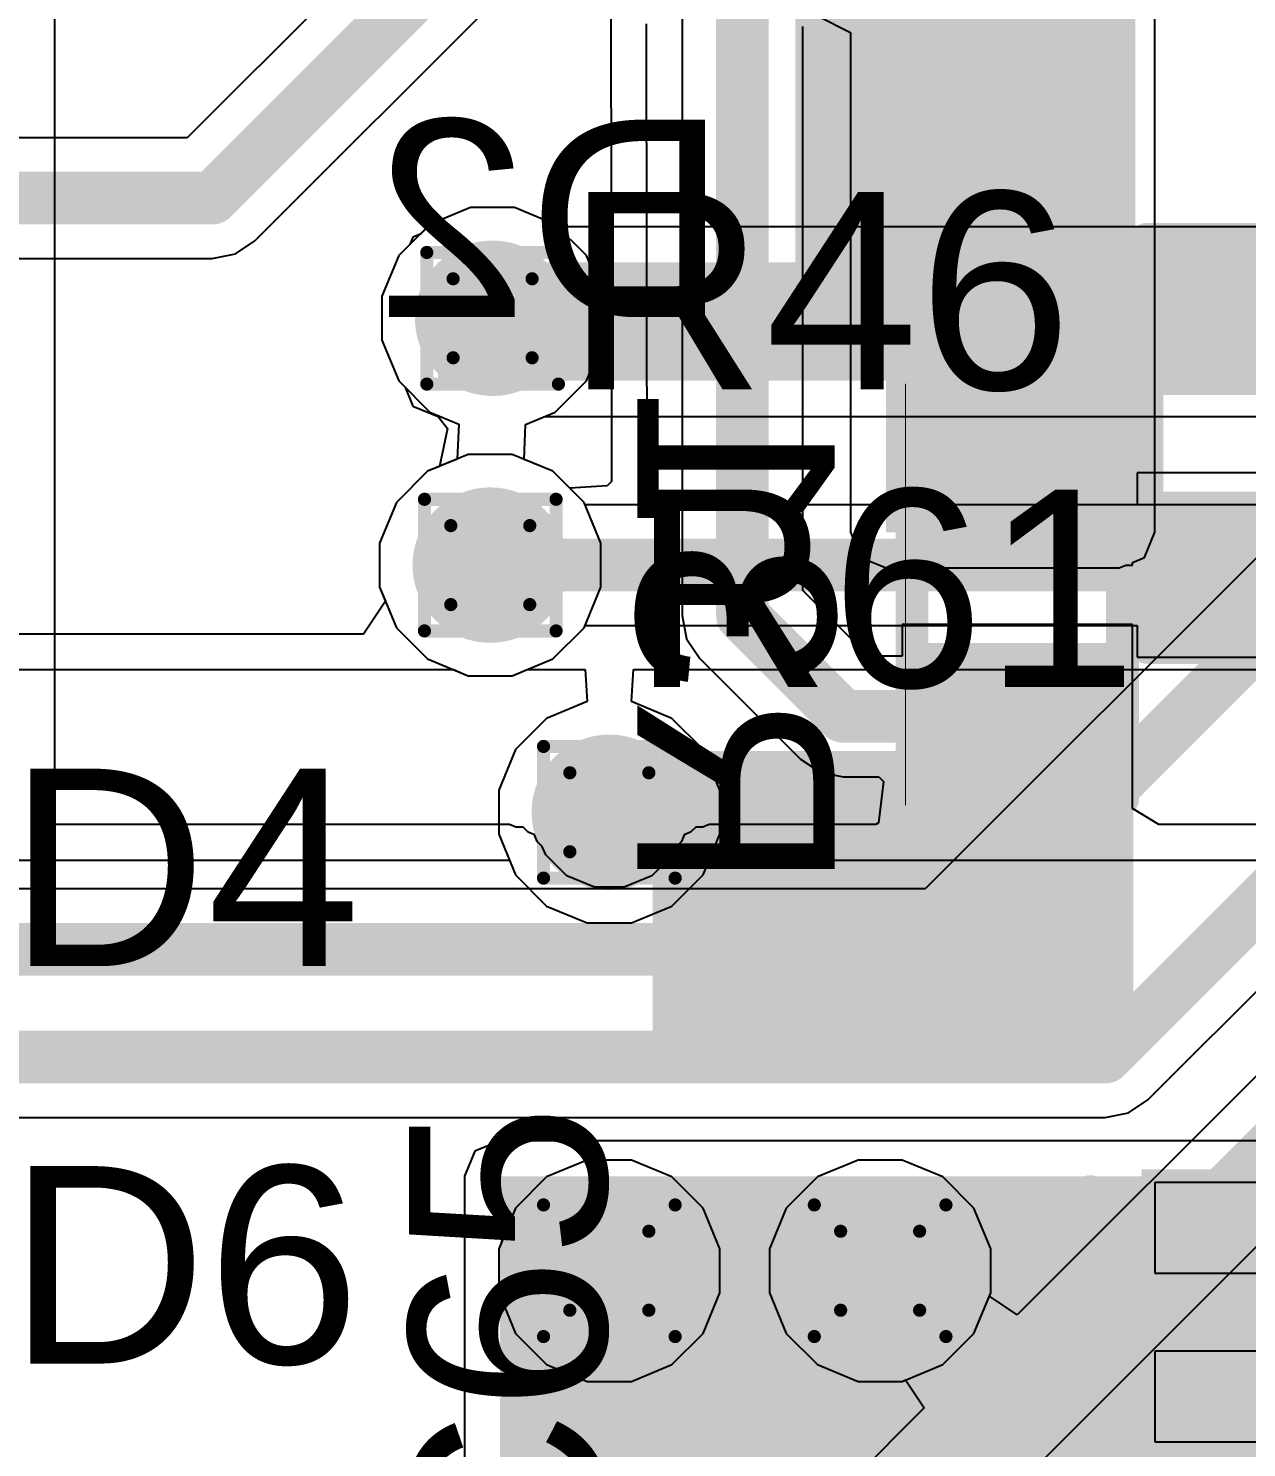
# Model space of a CAD drawing. Header units: inches. Extents: x -22 to 5433, y -13 to 5447.
# Drawn here: x -14.83 to -10.13, y 12.71 to 18.18 of the extents above; entities that cross this region are included whole.
import ezdxf

# ---------------------------------------------------------------- set-up
doc = ezdxf.new("R2010")
doc.units = ezdxf.units.IN
for name, color, linetype in [('Bottom Layer', 5, 'Continuous'), ('Bottom Overlay', 54, 'Continuous'), ('Bottom Paste', 16, 'Continuous'), ('Bottom Solder', 6, 'Continuous'), ('Drill Drawing', 1, 'Continuous'), ('Ground', 16, 'Continuous'), ('Power', 76, 'Continuous'), ('Top Layer', 1, 'Continuous'), ('Top Overlay', 2, 'Continuous'), ('Top Paste', 8, 'Continuous'), ('Top Solder', 216, 'Continuous'), ('Via Holes', 16, 'Continuous')]:
    doc.layers.add(name, color=color, linetype=linetype)
doc.styles.add('Arial', font='', dxfattribs={"height": 0.2})
doc.styles.get('Arial').set_extended_font_data('Arial')

msp = doc.modelspace()

# ---------------------------------------------------------------- hatches: boundary and pattern name
at = {"layer": 'Bottom Layer'}
for points in [[(-11.519, 16.2398), (-10.619, 16.2398), (-10.619, 19.7951), (-11.519, 19.7951)], [(-10.6125, 17.2808), (-11.4125, 17.2808), (-11.4125, 18.1808), (-10.6125, 18.1808)], [(-11.33, 16.6971), (-10.695, 16.6971), (-10.695, 16.2399), (-11.33, 16.2399)], [(-11.33, 15.7573), (-10.695, 15.7573), (-10.695, 15.3001), (-11.33, 15.3001)]]:
    msp.add_hatch(color=5, dxfattribs=at).paths.add_polyline_path(points)
h = msp.add_hatch(color=5, dxfattribs=at)
edge = h.paths.add_edge_path()
edge.add_arc((-13.0374, 17.0655), 0.3, 0, 360)
h = msp.add_hatch(color=5, dxfattribs=at)
edge = h.paths.add_edge_path()
edge.add_arc((-13.0464, 16.1129), 0.3, 0, 360)
h = msp.add_hatch(color=5, dxfattribs=at)
edge = h.paths.add_edge_path()
edge.add_arc((-12.5869, 15.159), 0.3, 0, 360)
h = msp.add_hatch(color=5, dxfattribs=at)
edge = h.paths.add_edge_path()
edge.add_arc((-12.5869, 13.3897), 0.3, 0, 360)
h = msp.add_hatch(color=5, dxfattribs=at)
edge = h.paths.add_edge_path()
edge.add_arc((-11.5419, 13.3897), 0.3, 0, 360)
at = {"layer": 'Bottom Overlay'}
for points in [[(-11.8691, 17.2223), (-11.4373, 17.2223), (-11.4373, 18.2383), (-11.8691, 18.2383)], [(-11.8691, 16.9429), (-10.7769, 16.9429), (-10.7769, 17.2477), (-11.8691, 17.2477)]]:
    msp.add_hatch(color=54, dxfattribs=at).paths.add_polyline_path(points)
at = {"layer": 'Bottom Paste'}
for points in [[(-10.6125, 17.2808), (-11.4125, 17.2808), (-11.4125, 18.1808), (-10.6125, 18.1808)], [(-11.33, 16.6971), (-10.695, 16.6971), (-10.695, 16.2399), (-11.33, 16.2399)], [(-11.33, 15.7573), (-10.695, 15.7573), (-10.695, 15.3001), (-11.33, 15.3001)]]:
    msp.add_hatch(color=16, dxfattribs=at).paths.add_polyline_path(points)
at = {"layer": 'Bottom Solder'}
for points in [[(-10.5575, 17.2258), (-11.4675, 17.2258), (-11.4675, 18.2358), (-10.5575, 18.2358)], [(-11.385, 16.7521), (-10.64, 16.7521), (-10.64, 16.1849), (-11.385, 16.1849)], [(-11.385, 15.8123), (-10.64, 15.8123), (-10.64, 15.2451), (-11.385, 15.2451)]]:
    msp.add_hatch(color=6, dxfattribs=at).paths.add_polyline_path(points)
at = {"layer": 'Ground'}
h = msp.add_hatch(color=16, dxfattribs=at)
edge = h.paths.add_edge_path()
edge.add_arc((-13.0374, 17.0655), 0.3, 0, 360)
h = msp.add_hatch(color=16, dxfattribs=at)
edge = h.paths.add_edge_path()
edge.add_arc((-13.0464, 16.1129), 0.3, 0, 360)
h = msp.add_hatch(color=16, dxfattribs=at)
edge = h.paths.add_edge_path()
edge.add_arc((-12.5869, 15.159), 0.3, 0, 360)
h = msp.add_hatch(color=16, dxfattribs=at)
edge = h.paths.add_edge_path()
edge.add_arc((-12.5869, 13.3897), 0.3, 0, 360)
h = msp.add_hatch(color=16, dxfattribs=at)
edge = h.paths.add_edge_path()
edge.add_arc((-11.5419, 13.3897), 0.3, 0, 360)
at = {"layer": 'Power'}
h = msp.add_hatch(color=76, dxfattribs=at)
edge = h.paths.add_edge_path()
edge.add_arc((-13.0374, 17.0655), 0.3, 0, 360)
h = msp.add_hatch(color=76, dxfattribs=at)
edge = h.paths.add_edge_path()
edge.add_arc((-13.0464, 16.1129), 0.3, 0, 360)
h = msp.add_hatch(color=76, dxfattribs=at)
edge = h.paths.add_edge_path()
edge.add_arc((-12.5869, 15.159), 0.3, 0, 360)
h = msp.add_hatch(color=76, dxfattribs=at)
edge = h.paths.add_edge_path()
edge.add_arc((-12.5869, 13.3897), 0.3, 0, 360)
h = msp.add_hatch(color=76, dxfattribs=at)
edge = h.paths.add_edge_path()
edge.add_arc((-11.5419, 13.3897), 0.3, 0, 360)
at = {"layer": 'Top Layer'}
h = msp.add_hatch(color=1, dxfattribs=at)
edge = h.paths.add_edge_path()
edge.add_arc((-13.0374, 17.0655), 0.3, 0, 360)
for points in [[(-9.1534, 16.8241), (-9.1534, 17.2813), (-13.248, 17.2813), (-13.248, 16.8241)], [(-9.7884, 16.8241), (-10.4234, 16.8241), (-10.4234, 17.2813), (-9.7884, 17.2813)], [(-9.7884, 15.8843), (-10.4234, 15.8843), (-10.4234, 16.3415), (-9.7884, 16.3415)], [(-10.7302, 15.2301), (-10.7302, 14.2141), (-12.2542, 14.2141), (-12.2542, 15.2301)], [(-9.4814, 13.7541), (-13.0084, 13.7541), (-13.0084, 12.0783), (-9.4814, 12.0783)], [(-9.4814, 13.7302), (-9.4814, 13.3802), (-10.4814, 13.3802), (-10.4814, 13.7302)], [(-10.7302, 13.1981), (-10.7302, 12.1821), (-12.2542, 12.1821), (-12.2542, 13.1981)], [(-9.4814, 13.0799), (-9.4814, 12.7299), (-10.4814, 12.7299), (-10.4814, 13.0799)]]:
    msp.add_hatch(color=1, dxfattribs=at).paths.add_polyline_path(points)
h = msp.add_hatch(color=1, dxfattribs=at)
edge = h.paths.add_edge_path()
edge.add_arc((-13.0464, 16.1129), 0.3, 0, 360)
h = msp.add_hatch(color=1, dxfattribs=at)
edge = h.paths.add_edge_path()
edge.add_arc((-12.5869, 15.159), 0.3, 0, 360)
h = msp.add_hatch(color=1, dxfattribs=at)
edge = h.paths.add_edge_path()
edge.add_arc((-12.5869, 13.3897), 0.3, 0, 360)
h = msp.add_hatch(color=1, dxfattribs=at)
edge = h.paths.add_edge_path()
edge.add_arc((-11.5419, 13.3897), 0.3, 0, 360)
at = {"layer": 'Top Paste'}
for points in [[(-9.7884, 16.8241), (-10.4234, 16.8241), (-10.4234, 17.2813), (-9.7884, 17.2813)], [(-9.7884, 15.8843), (-10.4234, 15.8843), (-10.4234, 16.3415), (-9.7884, 16.3415)], [(-10.7302, 15.2301), (-10.7302, 14.2141), (-12.2542, 14.2141), (-12.2542, 15.2301)], [(-10.7302, 13.1981), (-10.7302, 12.1821), (-12.2542, 12.1821), (-12.2542, 13.1981)]]:
    msp.add_hatch(color=8, dxfattribs=at).paths.add_polyline_path(points)
at = {"layer": 'Top Solder'}
for points in [[(-9.7334, 16.7691), (-10.4784, 16.7691), (-10.4784, 17.3363), (-9.7334, 17.3363)], [(-9.7334, 15.8293), (-10.4784, 15.8293), (-10.4784, 16.3965), (-9.7334, 16.3965)], [(-10.6602, 15.3001), (-10.6602, 14.1441), (-12.3242, 14.1441), (-12.3242, 15.3001)], [(-9.4306, 13.781), (-9.4306, 13.3294), (-10.5322, 13.3294), (-10.5322, 13.781)], [(-10.6602, 13.2681), (-10.6602, 12.1121), (-12.3242, 12.1121), (-12.3242, 13.2681)], [(-9.4306, 13.1307), (-9.4306, 12.6791), (-10.5322, 12.6791), (-10.5322, 13.1307)]]:
    msp.add_hatch(color=216, dxfattribs=at).paths.add_polyline_path(points)
at = {"layer": 'Via Holes'}
h = msp.add_hatch(color=7, dxfattribs=at)
edge = h.paths.add_edge_path()
edge.add_arc((-13.0374, 17.0655), 0.15, 0, 360)
h = msp.add_hatch(color=7, dxfattribs=at)
edge = h.paths.add_edge_path()
edge.add_arc((-13.0464, 16.1129), 0.15, 0, 360)
h = msp.add_hatch(color=7, dxfattribs=at)
edge = h.paths.add_edge_path()
edge.add_arc((-12.5869, 15.159), 0.15, 0, 360)
h = msp.add_hatch(color=7, dxfattribs=at)
edge = h.paths.add_edge_path()
edge.add_arc((-12.5869, 13.3897), 0.15, 0, 360)
h = msp.add_hatch(color=7, dxfattribs=at)
edge = h.paths.add_edge_path()
edge.add_arc((-11.5419, 13.3897), 0.15, 0, 360)

# ---------------------------------------------------------------- linework, layer by layer
at = {"layer": 'Bottom Layer'}
for p, q in [((-10.4816, 16.2398), (-10.4816, 19.7951)), ((-14.7274, 15.1121), (-14.7274, 18.3995)), ((-12.3062, 18.2491), (-12.3062, 15.9179)), ((-11.8401, 16.0144), (-11.8401, 18.1911)), ((-11.7835, 18.2325), (-11.6565, 18.1681)), ((-11.6565, 18.1681), (-11.6565, 16.2398)), ((-13.1224, 17.4925), (-13.2793, 17.4274)), ((-12.9525, 17.4925), (-13.1224, 17.4925)), ((-12.7956, 17.4274), (-12.9525, 17.4925)), ((-13.2793, 17.4274), (-13.3994, 17.3073)), ((-12.6754, 17.3073), (-12.7956, 17.4274)), ((-13.3994, 17.3073), (-13.4644, 17.1504)), ((-12.6104, 17.1504), (-12.6754, 17.3073)), ((-13.4644, 17.1504), (-13.4644, 16.9805)), ((-12.6104, 16.9805), (-12.6104, 17.1504)), ((-13.4644, 16.9805), (-13.3994, 16.8236)), ((-12.6754, 16.8236), (-12.6104, 16.9805)), ((-13.3994, 16.8236), (-13.2793, 16.7035)), ((-12.7956, 16.7035), (-12.6754, 16.8236)), ((-13.2793, 16.7035), (-13.1677, 16.6572)), ((-13.1677, 16.6572), (-13.1738, 16.5223)), ((-12.9161, 16.5211), (-12.91, 16.6561)), ((-12.91, 16.6561), (-12.7956, 16.7035)), ((-13.1738, 16.5223), (-13.2883, 16.4749)), ((-12.8045, 16.4749), (-12.9161, 16.5211)), ((-13.2883, 16.4749), (-13.4084, 16.3548)), ((-12.6844, 16.3548), (-12.8045, 16.4749)), ((-13.4084, 16.3548), (-13.4734, 16.1978)), ((-12.6194, 16.1978), (-12.6844, 16.3548)), ((-11.6565, 16.2398), (-11.6162, 16.1426)), ((-10.5218, 16.1426), (-10.4816, 16.2398)), ((-13.4734, 16.1978), (-13.4734, 16.028)), ((-12.6194, 16.028), (-12.6194, 16.1978)), ((-11.6162, 16.1426), (-11.519, 16.1024)), ((-10.619, 16.1024), (-10.5936, 16.1129)), ((-10.5936, 16.1129), (-10.568, 16.1129)), ((-10.568, 16.1235), (-10.5218, 16.1426)), ((-10.568, 16.1129), (-10.568, 16.1235)), ((-11.519, 16.1024), (-10.619, 16.1024)), ((-13.4734, 16.028), (-13.4084, 15.871)), ((-12.6844, 15.871), (-12.6194, 16.028)), ((-11.5874, 15.7618), (-11.8401, 16.0144)), ((-12.3062, 15.9179), (-12.2885, 15.8287)), ((-10.568, 15.8843), (-11.457, 15.8843)), ((-11.457, 15.8843), (-11.457, 15.7618)), ((-10.568, 15.2391), (-10.568, 15.8843)), ((-13.4084, 15.871), (-13.2883, 15.7509)), ((-12.8045, 15.7509), (-12.6844, 15.871)), ((-12.2885, 15.8287), (-12.2379, 15.7531)), ((-13.2883, 15.7509), (-13.1313, 15.6859)), ((-12.9615, 15.6859), (-12.8045, 15.7509)), ((-12.2379, 15.7531), (-11.8488, 15.3639)), ((-11.457, 15.7618), (-11.5874, 15.7618)), ((-13.1313, 15.6859), (-12.9615, 15.6859)), ((-11.8488, 15.3639), (-11.7732, 15.3134)), ((-11.7732, 15.3134), (-11.684, 15.2956)), ((-11.684, 15.2956), (-11.5468, 15.2956)), ((-11.5468, 15.2956), (-11.5291, 15.278)), ((-11.5291, 15.278), (-11.5488, 15.1181)), ((-10.568, 15.1731), (-10.568, 15.2391)), ((-10.4663, 15.1121), (-10.568, 15.1731)), ((-11.5488, 15.1181), (-11.5587, 15.1121)), ((-12.9728, 15.1121), (-14.7274, 15.1121)), ((-12.9475, 15.1017), (-12.9728, 15.1121)), ((-12.9201, 15.1017), (-12.9475, 15.1017)), ((-12.9008, 15.0823), (-12.9201, 15.1017)), ((-12.8755, 15.0719), (-12.9008, 15.0823)), ((-12.8651, 15.0466), (-12.8755, 15.0719)), ((-12.2983, 15.0719), (-12.3088, 15.0466)), ((-12.2731, 15.0823), (-12.2983, 15.0719)), ((-12.2537, 15.1017), (-12.2731, 15.0823)), ((-12.2264, 15.1017), (-12.2537, 15.1017)), ((-12.2011, 15.1121), (-12.2264, 15.1017)), ((-11.5587, 15.1121), (-12.2011, 15.1121)), ((-9.2814, 15.1121), (-10.4663, 15.1121)), ((-12.8458, 15.0273), (-12.8651, 15.0466)), ((-12.8324, 14.995), (-12.8458, 15.0273)), ((-12.3281, 15.0273), (-12.3415, 14.995)), ((-12.3088, 15.0466), (-12.3281, 15.0273)), ((-14.8649, 14.9746), (-12.9728, 14.9746)), ((-12.9728, 14.9746), (-12.9489, 14.9171)), ((-12.7509, 14.9135), (-12.8324, 14.995)), ((-12.3415, 14.995), (-12.4229, 14.9135)), ((-12.2249, 14.9171), (-12.2011, 14.9746)), ((-12.2011, 14.9746), (-9.2814, 14.9746)), ((-12.9489, 14.9171), (-12.8288, 14.797)), ((-12.6445, 14.8695), (-12.7509, 14.9135)), ((-12.4229, 14.9135), (-12.5293, 14.8695)), ((-12.3451, 14.797), (-12.2249, 14.9171)), ((-12.5293, 14.8695), (-12.6445, 14.8695)), ((-12.8288, 14.797), (-12.6719, 14.732)), ((-12.502, 14.732), (-12.3451, 14.797)), ((-12.6719, 14.732), (-12.502, 14.732))]:
    msp.add_line(p, q, dxfattribs=at)
for points in [[(-12.0731, 15.9179, 0.2032, 0.2032, 0), (-12.0731, 18.6147, 0.2032, 0.2032, 0)], [(-12.0731, 15.9179, 0.2032, 0.2032, 0), (-11.684, 15.5287, 0.2032, 0.2032, 0)], [(-11.684, 15.5287, 0.2032, 0.2032, 0), (-11.0125, 15.5287, 0.2032, 0.2032, 0)]]:
    msp.add_lwpolyline(points, format="xyseb", dxfattribs=at)
for points in [[(-12.1239, 15.9179, 0.1016, 0.1016, 1), (-12.0223, 15.9179, 0.1016, 0.1016, 1)], [(-12.1239, 15.9179, 0.1016, 0.1016, 1), (-12.0223, 15.9179, 0.1016, 0.1016, 1)], [(-11.7348, 15.5287, 0.1016, 0.1016, 1), (-11.6332, 15.5287, 0.1016, 0.1016, 1)], [(-11.7348, 15.5287, 0.1016, 0.1016, 1), (-11.6332, 15.5287, 0.1016, 0.1016, 1)], [(-11.0633, 15.5287, 0.1016, 0.1016, 1), (-10.9617, 15.5287, 0.1016, 0.1016, 1)]]:
    msp.add_lwpolyline(points, format="xyseb", close=True, dxfattribs=at)
at = {"layer": 'Bottom Overlay'}
for points in [[(-10.7769, 16.9942, 0.127, 0.127, 0), (-8.9227, 16.9942, 0.127, 0.127, 0)], [(-11.4189, 16.786, 0.127, 0.127, 0), (-10.6061, 16.786, 0.127, 0.127, 0)], [(-11.4189, 15.2112, 0.127, 0.127, 0), (-11.4189, 16.786, 0.127, 0.127, 0)], [(-10.6061, 15.2112, 0.127, 0.127, 0), (-10.6061, 16.786, 0.127, 0.127, 0)], [(-11.4443, 15.1858, 0.00323, 0.00323, 0), (-11.4443, 16.8114, 0.00323, 0.00323, 0)], [(-11.4189, 15.2112, 0.127, 0.127, 0), (-10.6061, 15.2112, 0.127, 0.127, 0)]]:
    msp.add_lwpolyline(points, format="xyseb", dxfattribs=at)
for points in [[(-10.8086, 16.9942, 0.0635, 0.0635, 1), (-10.7451, 16.9942, 0.0635, 0.0635, 1)], [(-11.4506, 16.786, 0.0635, 0.0635, 1), (-11.3871, 16.786, 0.0635, 0.0635, 1)], [(-11.4506, 16.786, 0.0635, 0.0635, 1), (-11.3871, 16.786, 0.0635, 0.0635, 1)], [(-10.6378, 16.786, 0.0635, 0.0635, 1), (-10.5743, 16.786, 0.0635, 0.0635, 1)], [(-10.6378, 16.786, 0.0635, 0.0635, 1), (-10.5743, 16.786, 0.0635, 0.0635, 1)], [(-11.4451, 16.8114, 0.00161, 0.00161, 1), (-11.4435, 16.8114, 0.00161, 0.00161, 1)], [(-11.4506, 15.2112, 0.0635, 0.0635, 1), (-11.3871, 15.2112, 0.0635, 0.0635, 1)], [(-11.4506, 15.2112, 0.0635, 0.0635, 1), (-11.3871, 15.2112, 0.0635, 0.0635, 1)], [(-10.6378, 15.2112, 0.0635, 0.0635, 1), (-10.5743, 15.2112, 0.0635, 0.0635, 1)], [(-10.6378, 15.2112, 0.0635, 0.0635, 1), (-10.5743, 15.2112, 0.0635, 0.0635, 1)], [(-11.4451, 15.1858, 0.00161, 0.00161, 1), (-11.4435, 15.1858, 0.00161, 0.00161, 1)]]:
    msp.add_lwpolyline(points, format="xyseb", close=True, dxfattribs=at)
at = {"layer": 'Drill Drawing'}
for points in [[(-13.2914, 17.3195, 0.0508, 0.0508, 0), (-12.7834, 17.3195, 0.0508, 0.0508, 0)], [(-13.2914, 16.8115, 0.0508, 0.0508, 0), (-13.2914, 17.3195, 0.0508, 0.0508, 0)], [(-12.7834, 16.8115, 0.0508, 0.0508, 0), (-12.7834, 17.3195, 0.0508, 0.0508, 0)], [(-13.1898, 17.2179, 0.0508, 0.0508, 0), (-12.885, 17.2179, 0.0508, 0.0508, 0)], [(-13.1898, 16.9131, 0.0508, 0.0508, 0), (-13.1898, 17.2179, 0.0508, 0.0508, 0)], [(-12.885, 16.9131, 0.0508, 0.0508, 0), (-12.885, 17.2179, 0.0508, 0.0508, 0)], [(-13.1898, 16.9131, 0.0508, 0.0508, 0), (-12.885, 16.9131, 0.0508, 0.0508, 0)], [(-13.2914, 16.8115, 0.0508, 0.0508, 0), (-12.7834, 16.8115, 0.0508, 0.0508, 0)], [(-13.3004, 16.3669, 0.0508, 0.0508, 0), (-12.7924, 16.3669, 0.0508, 0.0508, 0)], [(-13.3004, 15.8589, 0.0508, 0.0508, 0), (-13.3004, 16.3669, 0.0508, 0.0508, 0)], [(-12.7924, 15.8589, 0.0508, 0.0508, 0), (-12.7924, 16.3669, 0.0508, 0.0508, 0)], [(-13.1988, 16.2653, 0.0508, 0.0508, 0), (-12.894, 16.2653, 0.0508, 0.0508, 0)], [(-13.1988, 15.9605, 0.0508, 0.0508, 0), (-13.1988, 16.2653, 0.0508, 0.0508, 0)], [(-12.894, 15.9605, 0.0508, 0.0508, 0), (-12.894, 16.2653, 0.0508, 0.0508, 0)], [(-13.1988, 15.9605, 0.0508, 0.0508, 0), (-12.894, 15.9605, 0.0508, 0.0508, 0)], [(-13.3004, 15.8589, 0.0508, 0.0508, 0), (-12.7924, 15.8589, 0.0508, 0.0508, 0)], [(-12.8409, 15.413, 0.0508, 0.0508, 0), (-12.3329, 15.413, 0.0508, 0.0508, 0)], [(-12.8409, 14.905, 0.0508, 0.0508, 0), (-12.8409, 15.413, 0.0508, 0.0508, 0)], [(-12.3329, 14.905, 0.0508, 0.0508, 0), (-12.3329, 15.413, 0.0508, 0.0508, 0)], [(-12.7393, 15.3114, 0.0508, 0.0508, 0), (-12.4345, 15.3114, 0.0508, 0.0508, 0)], [(-12.7393, 15.0066, 0.0508, 0.0508, 0), (-12.7393, 15.3114, 0.0508, 0.0508, 0)], [(-12.4345, 15.0066, 0.0508, 0.0508, 0), (-12.4345, 15.3114, 0.0508, 0.0508, 0)], [(-12.7393, 15.0066, 0.0508, 0.0508, 0), (-12.4345, 15.0066, 0.0508, 0.0508, 0)], [(-12.8409, 14.905, 0.0508, 0.0508, 0), (-12.3329, 14.905, 0.0508, 0.0508, 0)], [(-12.8409, 13.6437, 0.0508, 0.0508, 0), (-12.3329, 13.6437, 0.0508, 0.0508, 0)], [(-12.8409, 13.1357, 0.0508, 0.0508, 0), (-12.8409, 13.6437, 0.0508, 0.0508, 0)], [(-12.3329, 13.1357, 0.0508, 0.0508, 0), (-12.3329, 13.6437, 0.0508, 0.0508, 0)], [(-11.7959, 13.6437, 0.0508, 0.0508, 0), (-11.2879, 13.6437, 0.0508, 0.0508, 0)], [(-11.7959, 13.1357, 0.0508, 0.0508, 0), (-11.7959, 13.6437, 0.0508, 0.0508, 0)], [(-11.2879, 13.1357, 0.0508, 0.0508, 0), (-11.2879, 13.6437, 0.0508, 0.0508, 0)], [(-12.7393, 13.5421, 0.0508, 0.0508, 0), (-12.4345, 13.5421, 0.0508, 0.0508, 0)], [(-12.7393, 13.2373, 0.0508, 0.0508, 0), (-12.7393, 13.5421, 0.0508, 0.0508, 0)], [(-12.4345, 13.2373, 0.0508, 0.0508, 0), (-12.4345, 13.5421, 0.0508, 0.0508, 0)], [(-11.6943, 13.5421, 0.0508, 0.0508, 0), (-11.3895, 13.5421, 0.0508, 0.0508, 0)], [(-11.6943, 13.2373, 0.0508, 0.0508, 0), (-11.6943, 13.5421, 0.0508, 0.0508, 0)], [(-11.3895, 13.2373, 0.0508, 0.0508, 0), (-11.3895, 13.5421, 0.0508, 0.0508, 0)], [(-12.7393, 13.2373, 0.0508, 0.0508, 0), (-12.4345, 13.2373, 0.0508, 0.0508, 0)], [(-11.6943, 13.2373, 0.0508, 0.0508, 0), (-11.3895, 13.2373, 0.0508, 0.0508, 0)], [(-12.8409, 13.1357, 0.0508, 0.0508, 0), (-12.3329, 13.1357, 0.0508, 0.0508, 0)], [(-11.7959, 13.1357, 0.0508, 0.0508, 0), (-11.2879, 13.1357, 0.0508, 0.0508, 0)]]:
    msp.add_lwpolyline(points, format="xyseb", dxfattribs=at)
for points in [[(-13.3041, 17.3195, 0.0254, 0.0254, 1), (-13.2787, 17.3195, 0.0254, 0.0254, 1)], [(-13.3041, 17.3195, 0.0254, 0.0254, 1), (-13.2787, 17.3195, 0.0254, 0.0254, 1)], [(-12.7961, 17.3195, 0.0254, 0.0254, 1), (-12.7707, 17.3195, 0.0254, 0.0254, 1)], [(-12.7961, 17.3195, 0.0254, 0.0254, 1), (-12.7707, 17.3195, 0.0254, 0.0254, 1)], [(-13.2025, 17.2179, 0.0254, 0.0254, 1), (-13.1771, 17.2179, 0.0254, 0.0254, 1)], [(-13.2025, 17.2179, 0.0254, 0.0254, 1), (-13.1771, 17.2179, 0.0254, 0.0254, 1)], [(-12.8977, 17.2179, 0.0254, 0.0254, 1), (-12.8723, 17.2179, 0.0254, 0.0254, 1)], [(-12.8977, 17.2179, 0.0254, 0.0254, 1), (-12.8723, 17.2179, 0.0254, 0.0254, 1)], [(-13.2025, 16.9131, 0.0254, 0.0254, 1), (-13.1771, 16.9131, 0.0254, 0.0254, 1)], [(-13.2025, 16.9131, 0.0254, 0.0254, 1), (-13.1771, 16.9131, 0.0254, 0.0254, 1)], [(-12.8977, 16.9131, 0.0254, 0.0254, 1), (-12.8723, 16.9131, 0.0254, 0.0254, 1)], [(-12.8977, 16.9131, 0.0254, 0.0254, 1), (-12.8723, 16.9131, 0.0254, 0.0254, 1)], [(-13.3041, 16.8115, 0.0254, 0.0254, 1), (-13.2787, 16.8115, 0.0254, 0.0254, 1)], [(-13.3041, 16.8115, 0.0254, 0.0254, 1), (-13.2787, 16.8115, 0.0254, 0.0254, 1)], [(-12.7961, 16.8115, 0.0254, 0.0254, 1), (-12.7707, 16.8115, 0.0254, 0.0254, 1)], [(-12.7961, 16.8115, 0.0254, 0.0254, 1), (-12.7707, 16.8115, 0.0254, 0.0254, 1)], [(-13.3131, 16.3669, 0.0254, 0.0254, 1), (-13.2877, 16.3669, 0.0254, 0.0254, 1)], [(-13.3131, 16.3669, 0.0254, 0.0254, 1), (-13.2877, 16.3669, 0.0254, 0.0254, 1)], [(-12.8051, 16.3669, 0.0254, 0.0254, 1), (-12.7797, 16.3669, 0.0254, 0.0254, 1)], [(-12.8051, 16.3669, 0.0254, 0.0254, 1), (-12.7797, 16.3669, 0.0254, 0.0254, 1)], [(-13.2115, 16.2653, 0.0254, 0.0254, 1), (-13.1861, 16.2653, 0.0254, 0.0254, 1)], [(-13.2115, 16.2653, 0.0254, 0.0254, 1), (-13.1861, 16.2653, 0.0254, 0.0254, 1)], [(-12.9067, 16.2653, 0.0254, 0.0254, 1), (-12.8813, 16.2653, 0.0254, 0.0254, 1)], [(-12.9067, 16.2653, 0.0254, 0.0254, 1), (-12.8813, 16.2653, 0.0254, 0.0254, 1)], [(-13.2115, 15.9605, 0.0254, 0.0254, 1), (-13.1861, 15.9605, 0.0254, 0.0254, 1)], [(-13.2115, 15.9605, 0.0254, 0.0254, 1), (-13.1861, 15.9605, 0.0254, 0.0254, 1)], [(-12.9067, 15.9605, 0.0254, 0.0254, 1), (-12.8813, 15.9605, 0.0254, 0.0254, 1)], [(-12.9067, 15.9605, 0.0254, 0.0254, 1), (-12.8813, 15.9605, 0.0254, 0.0254, 1)], [(-13.3131, 15.8589, 0.0254, 0.0254, 1), (-13.2877, 15.8589, 0.0254, 0.0254, 1)], [(-13.3131, 15.8589, 0.0254, 0.0254, 1), (-13.2877, 15.8589, 0.0254, 0.0254, 1)], [(-12.8051, 15.8589, 0.0254, 0.0254, 1), (-12.7797, 15.8589, 0.0254, 0.0254, 1)], [(-12.8051, 15.8589, 0.0254, 0.0254, 1), (-12.7797, 15.8589, 0.0254, 0.0254, 1)], [(-12.8536, 15.413, 0.0254, 0.0254, 1), (-12.8282, 15.413, 0.0254, 0.0254, 1)], [(-12.8536, 15.413, 0.0254, 0.0254, 1), (-12.8282, 15.413, 0.0254, 0.0254, 1)], [(-12.3456, 15.413, 0.0254, 0.0254, 1), (-12.3202, 15.413, 0.0254, 0.0254, 1)], [(-12.3456, 15.413, 0.0254, 0.0254, 1), (-12.3202, 15.413, 0.0254, 0.0254, 1)], [(-12.752, 15.3114, 0.0254, 0.0254, 1), (-12.7266, 15.3114, 0.0254, 0.0254, 1)], [(-12.752, 15.3114, 0.0254, 0.0254, 1), (-12.7266, 15.3114, 0.0254, 0.0254, 1)], [(-12.4472, 15.3114, 0.0254, 0.0254, 1), (-12.4218, 15.3114, 0.0254, 0.0254, 1)], [(-12.4472, 15.3114, 0.0254, 0.0254, 1), (-12.4218, 15.3114, 0.0254, 0.0254, 1)], [(-12.752, 15.0066, 0.0254, 0.0254, 1), (-12.7266, 15.0066, 0.0254, 0.0254, 1)], [(-12.752, 15.0066, 0.0254, 0.0254, 1), (-12.7266, 15.0066, 0.0254, 0.0254, 1)], [(-12.4472, 15.0066, 0.0254, 0.0254, 1), (-12.4218, 15.0066, 0.0254, 0.0254, 1)], [(-12.4472, 15.0066, 0.0254, 0.0254, 1), (-12.4218, 15.0066, 0.0254, 0.0254, 1)], [(-12.8536, 14.905, 0.0254, 0.0254, 1), (-12.8282, 14.905, 0.0254, 0.0254, 1)], [(-12.8536, 14.905, 0.0254, 0.0254, 1), (-12.8282, 14.905, 0.0254, 0.0254, 1)], [(-12.3456, 14.905, 0.0254, 0.0254, 1), (-12.3202, 14.905, 0.0254, 0.0254, 1)], [(-12.3456, 14.905, 0.0254, 0.0254, 1), (-12.3202, 14.905, 0.0254, 0.0254, 1)], [(-12.8536, 13.6437, 0.0254, 0.0254, 1), (-12.8282, 13.6437, 0.0254, 0.0254, 1)], [(-12.8536, 13.6437, 0.0254, 0.0254, 1), (-12.8282, 13.6437, 0.0254, 0.0254, 1)], [(-12.3456, 13.6437, 0.0254, 0.0254, 1), (-12.3202, 13.6437, 0.0254, 0.0254, 1)], [(-12.3456, 13.6437, 0.0254, 0.0254, 1), (-12.3202, 13.6437, 0.0254, 0.0254, 1)], [(-11.8086, 13.6437, 0.0254, 0.0254, 1), (-11.7832, 13.6437, 0.0254, 0.0254, 1)], [(-11.8086, 13.6437, 0.0254, 0.0254, 1), (-11.7832, 13.6437, 0.0254, 0.0254, 1)], [(-11.3006, 13.6437, 0.0254, 0.0254, 1), (-11.2752, 13.6437, 0.0254, 0.0254, 1)], [(-11.3006, 13.6437, 0.0254, 0.0254, 1), (-11.2752, 13.6437, 0.0254, 0.0254, 1)], [(-12.752, 13.5421, 0.0254, 0.0254, 1), (-12.7266, 13.5421, 0.0254, 0.0254, 1)], [(-12.752, 13.5421, 0.0254, 0.0254, 1), (-12.7266, 13.5421, 0.0254, 0.0254, 1)], [(-12.4472, 13.5421, 0.0254, 0.0254, 1), (-12.4218, 13.5421, 0.0254, 0.0254, 1)], [(-12.4472, 13.5421, 0.0254, 0.0254, 1), (-12.4218, 13.5421, 0.0254, 0.0254, 1)], [(-11.707, 13.5421, 0.0254, 0.0254, 1), (-11.6816, 13.5421, 0.0254, 0.0254, 1)], [(-11.707, 13.5421, 0.0254, 0.0254, 1), (-11.6816, 13.5421, 0.0254, 0.0254, 1)], [(-11.4022, 13.5421, 0.0254, 0.0254, 1), (-11.3768, 13.5421, 0.0254, 0.0254, 1)], [(-11.4022, 13.5421, 0.0254, 0.0254, 1), (-11.3768, 13.5421, 0.0254, 0.0254, 1)], [(-12.752, 13.2373, 0.0254, 0.0254, 1), (-12.7266, 13.2373, 0.0254, 0.0254, 1)], [(-12.752, 13.2373, 0.0254, 0.0254, 1), (-12.7266, 13.2373, 0.0254, 0.0254, 1)], [(-12.4472, 13.2373, 0.0254, 0.0254, 1), (-12.4218, 13.2373, 0.0254, 0.0254, 1)], [(-12.4472, 13.2373, 0.0254, 0.0254, 1), (-12.4218, 13.2373, 0.0254, 0.0254, 1)], [(-11.707, 13.2373, 0.0254, 0.0254, 1), (-11.6816, 13.2373, 0.0254, 0.0254, 1)], [(-11.707, 13.2373, 0.0254, 0.0254, 1), (-11.6816, 13.2373, 0.0254, 0.0254, 1)], [(-11.4022, 13.2373, 0.0254, 0.0254, 1), (-11.3768, 13.2373, 0.0254, 0.0254, 1)], [(-11.4022, 13.2373, 0.0254, 0.0254, 1), (-11.3768, 13.2373, 0.0254, 0.0254, 1)], [(-12.8536, 13.1357, 0.0254, 0.0254, 1), (-12.8282, 13.1357, 0.0254, 0.0254, 1)], [(-12.8536, 13.1357, 0.0254, 0.0254, 1), (-12.8282, 13.1357, 0.0254, 0.0254, 1)], [(-12.3456, 13.1357, 0.0254, 0.0254, 1), (-12.3202, 13.1357, 0.0254, 0.0254, 1)], [(-12.3456, 13.1357, 0.0254, 0.0254, 1), (-12.3202, 13.1357, 0.0254, 0.0254, 1)], [(-11.8086, 13.1357, 0.0254, 0.0254, 1), (-11.7832, 13.1357, 0.0254, 0.0254, 1)], [(-11.8086, 13.1357, 0.0254, 0.0254, 1), (-11.7832, 13.1357, 0.0254, 0.0254, 1)], [(-11.3006, 13.1357, 0.0254, 0.0254, 1), (-11.2752, 13.1357, 0.0254, 0.0254, 1)], [(-11.3006, 13.1357, 0.0254, 0.0254, 1), (-11.2752, 13.1357, 0.0254, 0.0254, 1)]]:
    msp.add_lwpolyline(points, format="xyseb", close=True, dxfattribs=at)
at = {"layer": 'Ground'}
for p, q in [((-8.2225, 18.0085), (-11.3675, 14.8635)), ((-13.1224, 17.4925), (-13.2793, 17.4274)), ((-12.9525, 17.4925), (-13.1224, 17.4925)), ((-12.7956, 17.4274), (-12.9525, 17.4925)), ((-13.2793, 17.4274), (-13.3994, 17.3073)), ((-12.6754, 17.3073), (-12.7956, 17.4274)), ((-13.3994, 17.3073), (-13.4644, 17.1504)), ((-12.6104, 17.1504), (-12.6754, 17.3073)), ((-13.4644, 17.1504), (-13.4644, 16.9805)), ((-12.6104, 16.9805), (-12.6104, 17.1504)), ((-13.4644, 16.9805), (-13.3994, 16.8236)), ((-12.6754, 16.8236), (-12.6104, 16.9805)), ((-13.3994, 16.8236), (-13.2793, 16.7035)), ((-12.7956, 16.7035), (-12.6754, 16.8236)), ((-13.2793, 16.7035), (-13.1677, 16.6572)), ((-13.1677, 16.6572), (-13.1738, 16.5223)), ((-12.9161, 16.5211), (-12.91, 16.6561)), ((-12.91, 16.6561), (-12.7956, 16.7035)), ((-13.1738, 16.5223), (-13.2883, 16.4749)), ((-12.8045, 16.4749), (-12.9161, 16.5211)), ((-13.2883, 16.4749), (-13.4084, 16.3548)), ((-12.6844, 16.3548), (-12.8045, 16.4749)), ((-10.5082, 14.0493), (-8.077, 16.4805)), ((-13.4084, 16.3548), (-13.4734, 16.1978)), ((-12.6194, 16.1978), (-12.6844, 16.3548)), ((-13.4734, 16.1978), (-13.4734, 16.028)), ((-12.6194, 16.028), (-12.6194, 16.1978)), ((-13.4734, 16.028), (-13.4084, 15.871)), ((-12.6844, 15.871), (-12.6194, 16.028)), ((-13.4084, 15.871), (-13.2883, 15.7509)), ((-12.8045, 15.7509), (-12.6844, 15.871)), ((-13.2883, 15.7509), (-13.1313, 15.6859)), ((-12.9615, 15.6859), (-12.8045, 15.7509)), ((-13.1313, 15.6859), (-12.9615, 15.6859)), ((-9.0198, 15.2126), (-11.0127, 13.2197)), ((-11.3675, 14.8635), (-15.7974, 14.8635)), ((-11.7219, 11.8512), (-8.6901, 14.883)), ((-10.5838, 13.9988), (-10.5082, 14.0493)), ((-15.3869, 13.9811), (-10.673, 13.9811)), ((-10.673, 13.9811), (-10.5838, 13.9988)), ((-12.6719, 13.8167), (-12.8288, 13.7517)), ((-12.502, 13.8167), (-12.6719, 13.8167)), ((-12.3451, 13.7517), (-12.502, 13.8167)), ((-11.6268, 13.8167), (-11.7838, 13.7517)), ((-11.4569, 13.8167), (-11.6268, 13.8167)), ((-11.3, 13.7517), (-11.4569, 13.8167)), ((-12.8288, 13.7517), (-12.9489, 13.6316)), ((-12.2249, 13.6316), (-12.3451, 13.7517)), ((-11.7838, 13.7517), (-11.9039, 13.6316)), ((-11.1799, 13.6316), (-11.3, 13.7517)), ((-12.9489, 13.6316), (-13.0139, 13.4747)), ((-12.1599, 13.4747), (-12.2249, 13.6316)), ((-11.9039, 13.6316), (-11.9689, 13.4747)), ((-11.1149, 13.4747), (-11.1799, 13.6316)), ((-13.0139, 13.4747), (-13.0139, 13.3048)), ((-12.1599, 13.3048), (-12.1599, 13.4747)), ((-11.9689, 13.4747), (-11.9689, 13.3048)), ((-11.1149, 13.3048), (-11.1149, 13.4747)), ((-13.0139, 13.3048), (-12.9489, 13.1479)), ((-12.2249, 13.1479), (-12.1599, 13.3048)), ((-11.9689, 13.3048), (-11.9039, 13.1479)), ((-11.1204, 13.2916), (-11.1149, 13.3048)), ((-11.0127, 13.2197), (-11.1204, 13.2916)), ((-12.9489, 13.1479), (-12.8288, 13.0278)), ((-12.3451, 13.0278), (-12.2249, 13.1479)), ((-11.9039, 13.1479), (-11.7838, 13.0278)), ((-12.8288, 13.0278), (-12.6719, 12.9627)), ((-12.502, 12.9627), (-12.3451, 13.0278)), ((-11.7838, 13.0278), (-11.6268, 12.9627)), ((-12.6719, 12.9627), (-12.502, 12.9627)), ((-11.6268, 12.9627), (-11.4569, 12.9627)), ((-11.4569, 12.9627), (-11.4437, 12.9682)), ((-11.4437, 12.9682), (-11.3718, 12.8606)), ((-11.3718, 12.8606), (-12.1337, 12.0987))]:
    msp.add_line(p, q, dxfattribs=at)
for points in [[(-11.2709, 14.6304, 0.2032, 0.2032, 0), (-8.0577, 17.8437, 0.2032, 0.2032, 0)], [(-10.673, 14.2141, 0.2032, 0.2032, 0), (-8.1735, 16.7136, 0.2032, 0.2032, 0)], [(-11.9689, 11.9338, 0.2032, 0.2032, 0), (-8.855, 15.0478, 0.2032, 0.2032, 0)], [(-15.9675, 14.6304, 0.2032, 0.2032, 0), (-11.2709, 14.6304, 0.2032, 0.2032, 0)], [(-15.4834, 14.2141, 0.2032, 0.2032, 0), (-10.673, 14.2141, 0.2032, 0.2032, 0)]]:
    msp.add_lwpolyline(points, format="xyseb", dxfattribs=at)
for points in [[(-11.3217, 14.6304, 0.1016, 0.1016, 1), (-11.2201, 14.6304, 0.1016, 0.1016, 1)], [(-11.3217, 14.6304, 0.1016, 0.1016, 1), (-11.2201, 14.6304, 0.1016, 0.1016, 1)], [(-10.7238, 14.2141, 0.1016, 0.1016, 1), (-10.6222, 14.2141, 0.1016, 0.1016, 1)], [(-10.7238, 14.2141, 0.1016, 0.1016, 1), (-10.6222, 14.2141, 0.1016, 0.1016, 1)]]:
    msp.add_lwpolyline(points, format="xyseb", close=True, dxfattribs=at)
at = {"layer": 'Power'}
for p, q in [((-12.5869, 22.4344), (-12.5798, 17.4442)), ((-12.4421, 17.2852), (-12.4434, 18.2016)), ((-12.5798, 17.4442), (-12.5796, 17.285)), ((-12.5796, 17.285), (-12.5794, 17.1672)), ((-12.442, 17.1674), (-12.4421, 17.2852)), ((-12.5794, 17.1672), (-12.5794, 17.1672)), ((-12.5794, 17.1672), (-12.5784, 16.4359)), ((-12.442, 17.1673), (-12.442, 17.1674)), ((-12.4409, 16.4361), (-12.442, 17.1673)), ((-13.1313, 16.5399), (-13.2883, 16.4749)), ((-12.9615, 16.5399), (-13.1313, 16.5399)), ((-12.8045, 16.4749), (-12.9615, 16.5399)), ((-13.2883, 16.4749), (-13.4084, 16.3548)), ((-12.7394, 16.4098), (-12.8045, 16.4749)), ((-12.5784, 16.4359), (-12.5959, 16.4183)), ((-12.4406, 16.4357), (-12.4409, 16.4361)), ((-12.3407, 16.346), (-12.4406, 16.4357)), ((-12.5959, 16.4183), (-12.7394, 16.4098)), ((-13.4084, 16.3548), (-13.4734, 16.1978)), ((-8.7657, 16.346), (-12.3407, 16.346)), ((-13.4734, 16.1978), (-13.4734, 16.028)), ((-13.4734, 16.028), (-13.4511, 15.974)), ((-13.4511, 15.974), (-13.5359, 15.847)), ((-13.5359, 15.847), (-16.8522, 15.847)), ((-16.8522, 15.7096), (-13.1885, 15.7096)), ((-13.1885, 15.7096), (-13.1313, 15.6859)), ((-13.1313, 15.6859), (-12.9615, 15.6859)), ((-12.9615, 15.6859), (-12.9043, 15.7096)), ((-12.9043, 15.7096), (-12.6801, 15.7096)), ((-12.6801, 15.7096), (-12.6719, 15.586)), ((-12.502, 15.586), (-12.4937, 15.7096)), ((-12.4937, 15.7096), (-8.692, 15.7096)), ((-12.6719, 15.586), (-12.8288, 15.521)), ((-12.3451, 15.521), (-12.502, 15.586)), ((-12.8288, 15.521), (-12.9489, 15.4009)), ((-12.2249, 15.4009), (-12.3451, 15.521)), ((-12.9489, 15.4009), (-13.0139, 15.2439)), ((-12.1599, 15.2439), (-12.2249, 15.4009)), ((-13.0139, 15.2439), (-13.0139, 15.0741)), ((-12.1599, 15.0741), (-12.1599, 15.2439)), ((-13.0139, 15.0741), (-12.9489, 14.9171)), ((-12.2249, 14.9171), (-12.1599, 15.0741)), ((-12.9489, 14.9171), (-12.8288, 14.797)), ((-12.3451, 14.797), (-12.2249, 14.9171)), ((-12.8288, 14.797), (-12.6719, 14.732)), ((-12.502, 14.732), (-12.3451, 14.797)), ((-12.6719, 14.732), (-12.502, 14.732)), ((-12.6719, 13.8167), (-12.8288, 13.7517)), ((-12.502, 13.8167), (-12.6719, 13.8167)), ((-12.3451, 13.7517), (-12.502, 13.8167)), ((-11.6268, 13.8167), (-11.7838, 13.7517)), ((-11.4569, 13.8167), (-11.6268, 13.8167)), ((-11.3, 13.7517), (-11.4569, 13.8167)), ((-12.8288, 13.7517), (-12.9489, 13.6316)), ((-12.2249, 13.6316), (-12.3451, 13.7517)), ((-11.7838, 13.7517), (-11.9039, 13.6316)), ((-11.1799, 13.6316), (-11.3, 13.7517)), ((-12.9489, 13.6316), (-13.0139, 13.4747)), ((-12.1599, 13.4747), (-12.2249, 13.6316)), ((-11.9039, 13.6316), (-11.9689, 13.4747)), ((-11.1149, 13.4747), (-11.1799, 13.6316)), ((-13.0139, 13.4747), (-13.0139, 13.3048)), ((-12.1599, 13.3048), (-12.1599, 13.4747)), ((-11.9689, 13.4747), (-11.9689, 13.3048)), ((-11.1149, 13.3048), (-11.1149, 13.4747)), ((-13.0139, 13.3048), (-12.9489, 13.1479)), ((-12.2249, 13.1479), (-12.1599, 13.3048)), ((-11.9689, 13.3048), (-11.9039, 13.1479)), ((-11.1799, 13.1479), (-11.1149, 13.3048)), ((-12.9489, 13.1479), (-12.8288, 13.0278)), ((-12.3451, 13.0278), (-12.2249, 13.1479)), ((-11.9039, 13.1479), (-11.7838, 13.0278)), ((-11.3, 13.0278), (-11.1799, 13.1479)), ((-12.8288, 13.0278), (-12.6719, 12.9627)), ((-12.502, 12.9627), (-12.3451, 13.0278)), ((-11.7838, 13.0278), (-11.6268, 12.9627)), ((-11.4569, 12.9627), (-11.3, 13.0278)), ((-12.6719, 12.9627), (-12.502, 12.9627)), ((-11.6268, 12.9627), (-11.4569, 12.9627))]:
    msp.add_line(p, q, dxfattribs=at)
msp.add_lwpolyline([(-13.0464, 16.1129, 0.2032, 0.2032, 0), (-8.7657, 16.1129, 0.2032, 0.2032, 0)], format="xyseb", dxfattribs=at)
msp.add_lwpolyline([(-13.0972, 16.1129, 0.1016, 0.1016, 1), (-12.9956, 16.1129, 0.1016, 0.1016, 1)], format="xyseb", close=True, dxfattribs=at)
at = {"layer": 'Top Layer'}
for p, q in [((-13.1985, 18.7795), (-14.2158, 17.7622)), ((-13.9544, 17.3643), (-12.9371, 18.3816)), ((-14.2158, 17.7622), (-17.0282, 17.7622)), ((-13.1224, 17.4925), (-13.2793, 17.4274)), ((-12.9525, 17.4925), (-13.1224, 17.4925)), ((-12.7956, 17.4274), (-12.9525, 17.4925)), ((-13.2793, 17.4274), (-13.3163, 17.3905)), ((-12.7869, 17.4188), (-12.7956, 17.4274)), ((-9.1534, 17.4188), (-12.7869, 17.4188)), ((-14.0301, 17.3138), (-13.9544, 17.3643)), ((-13.3452, 17.3785), (-13.3571, 17.3496)), ((-13.3163, 17.3905), (-13.3452, 17.3785)), ((-14.1193, 17.2961), (-14.0301, 17.3138)), ((-13.3571, 17.3496), (-13.3994, 17.3073)), ((-17.0334, 17.2961), (-14.1193, 17.2961)), ((-13.3994, 17.3073), (-13.4644, 17.1504)), ((-13.4644, 17.1504), (-13.4644, 16.9805)), ((-13.4644, 16.9805), (-13.3994, 16.8236)), ((-13.3994, 16.8236), (-13.3752, 16.7993)), ((-13.3752, 16.7993), (-13.3452, 16.7269)), ((-13.3452, 16.7269), (-13.248, 16.6866)), ((-13.248, 16.6866), (-13.2113, 16.6396)), ((-12.9161, 16.5211), (-12.91, 16.6561)), ((-12.91, 16.6561), (-12.8362, 16.6866)), ((-12.8362, 16.6866), (-9.1534, 16.6866)), ((-13.2113, 16.6396), (-13.2429, 16.4937)), ((-13.2429, 16.4937), (-13.2883, 16.4749)), ((-12.8045, 16.4749), (-12.9161, 16.5211)), ((-13.2883, 16.4749), (-13.4084, 16.3548)), ((-12.6844, 16.3548), (-12.8045, 16.4749)), ((-9.6614, 16.4685), (-10.5504, 16.4685)), ((-10.5504, 16.4685), (-10.5504, 16.346)), ((-13.4084, 16.3548), (-13.4734, 16.1978)), ((-12.6808, 16.346), (-12.6844, 16.3548)), ((-10.5504, 16.346), (-12.6808, 16.346)), ((-13.4734, 16.1978), (-13.4734, 16.028)), ((-13.4734, 16.028), (-13.4084, 15.871)), ((-13.4084, 15.871), (-13.2883, 15.7509)), ((-12.8045, 15.7509), (-12.6844, 15.871)), ((-12.6844, 15.871), (-12.6808, 15.8798)), ((-12.6808, 15.8798), (-10.5504, 15.8798)), ((-10.5504, 15.8798), (-10.5504, 15.7573)), ((-13.2883, 15.7509), (-13.1313, 15.6859)), ((-12.9615, 15.6859), (-12.8045, 15.7509)), ((-10.5504, 15.7573), (-9.9936, 15.7573)), ((-13.1313, 15.6859), (-12.9615, 15.6859)), ((-13.0084, 13.8916), (-13.1056, 13.8513)), ((-9.4814, 13.8916), (-13.0084, 13.8916)), ((-13.1056, 13.8513), (-13.1459, 13.7541)), ((-13.1459, 13.7541), (-13.1459, 12.0783))]:
    msp.add_line(p, q, dxfattribs=at)
for points in [[(-14.1193, 17.5291, 0.2032, 0.2032, 0), (-13.0337, 18.6147, 0.2032, 0.2032, 0)], [(-17.399, 17.5291, 0.2032, 0.2032, 0), (-14.1193, 17.5291, 0.2032, 0.2032, 0)], [(-13.0464, 16.1129, 0.2032, 0.2032, 0), (-10.017, 16.1129, 0.2032, 0.2032, 0)]]:
    msp.add_lwpolyline(points, format="xyseb", dxfattribs=at)
for points in [[(-14.1701, 17.5291, 0.1016, 0.1016, 1), (-14.0685, 17.5291, 0.1016, 0.1016, 1)], [(-14.1701, 17.5291, 0.1016, 0.1016, 1), (-14.0685, 17.5291, 0.1016, 0.1016, 1)], [(-13.0972, 16.1129, 0.1016, 0.1016, 1), (-12.9956, 16.1129, 0.1016, 0.1016, 1)]]:
    msp.add_lwpolyline(points, format="xyseb", close=True, dxfattribs=at)
at = {"layer": 'Top Overlay'}
for points in [[(-10.5123, 15.7954, 0.127, 0.127, 0), (-10.5123, 17.3702, 0.127, 0.127, 0)], [(-10.5123, 17.3702, 0.127, 0.127, 0), (-9.6995, 17.3702, 0.127, 0.127, 0)], [(-10.5123, 15.7954, 0.127, 0.127, 0), (-9.6995, 15.7954, 0.127, 0.127, 0)], [(-12.3558, 14.3157, 0.127, 0.127, 0), (-12.3558, 15.3317, 0.127, 0.127, 0)], [(-12.3558, 15.3317, 0.127, 0.127, 0), (-10.6286, 15.3317, 0.127, 0.127, 0)], [(-10.6286, 14.3157, 0.127, 0.127, 0), (-10.6286, 15.3317, 0.127, 0.127, 0)], [(-10.7307, 13.6949, 0.127, 0.127, 0), (-10.6037, 13.5679, 0.127, 0.127, 0)], [(-10.7307, 13.4409, 0.127, 0.127, 0), (-10.7307, 13.6949, 0.127, 0.127, 0)], [(-10.7307, 13.4409, 0.127, 0.127, 0), (-10.6037, 13.5679, 0.127, 0.127, 0)], [(-12.3558, 12.0805, 0.127, 0.127, 0), (-12.3558, 13.0965, 0.127, 0.127, 0)], [(-10.6286, 12.0805, 0.127, 0.127, 0), (-10.6286, 13.0965, 0.127, 0.127, 0)]]:
    msp.add_lwpolyline(points, format="xyseb", dxfattribs=at)
for points in [[(-10.5441, 17.3702, 0.0635, 0.0635, 1), (-10.4806, 17.3702, 0.0635, 0.0635, 1)], [(-10.5441, 17.3702, 0.0635, 0.0635, 1), (-10.4806, 17.3702, 0.0635, 0.0635, 1)], [(-10.5441, 15.7954, 0.0635, 0.0635, 1), (-10.4806, 15.7954, 0.0635, 0.0635, 1)], [(-10.5441, 15.7954, 0.0635, 0.0635, 1), (-10.4806, 15.7954, 0.0635, 0.0635, 1)], [(-12.3875, 15.3317, 0.0635, 0.0635, 1), (-12.324, 15.3317, 0.0635, 0.0635, 1)], [(-12.3875, 15.3317, 0.0635, 0.0635, 1), (-12.324, 15.3317, 0.0635, 0.0635, 1)], [(-10.6603, 15.3317, 0.0635, 0.0635, 1), (-10.5968, 15.3317, 0.0635, 0.0635, 1)], [(-10.6603, 15.3317, 0.0635, 0.0635, 1), (-10.5968, 15.3317, 0.0635, 0.0635, 1)], [(-12.3875, 14.3157, 0.0635, 0.0635, 1), (-12.324, 14.3157, 0.0635, 0.0635, 1)], [(-10.6603, 14.3157, 0.0635, 0.0635, 1), (-10.5968, 14.3157, 0.0635, 0.0635, 1)], [(-10.7624, 13.6949, 0.0635, 0.0635, 1), (-10.6989, 13.6949, 0.0635, 0.0635, 1)], [(-10.7624, 13.6949, 0.0635, 0.0635, 1), (-10.6989, 13.6949, 0.0635, 0.0635, 1)], [(-10.6354, 13.5679, 0.0635, 0.0635, 1), (-10.5719, 13.5679, 0.0635, 0.0635, 1)], [(-10.6354, 13.5679, 0.0635, 0.0635, 1), (-10.5719, 13.5679, 0.0635, 0.0635, 1)], [(-10.7624, 13.4409, 0.0635, 0.0635, 1), (-10.6989, 13.4409, 0.0635, 0.0635, 1)], [(-10.7624, 13.4409, 0.0635, 0.0635, 1), (-10.6989, 13.4409, 0.0635, 0.0635, 1)], [(-12.3875, 13.0965, 0.0635, 0.0635, 1), (-12.324, 13.0965, 0.0635, 0.0635, 1)], [(-10.6603, 13.0965, 0.0635, 0.0635, 1), (-10.5968, 13.0965, 0.0635, 0.0635, 1)]]:
    msp.add_lwpolyline(points, format="xyseb", close=True, dxfattribs=at)
at = {"layer": 'Top Paste'}
for p, q in [((-9.4814, 13.7302), (-10.4814, 13.7302)), ((-10.4814, 13.7302), (-10.4814, 13.3802)), ((-10.4814, 13.3802), (-9.4814, 13.3802)), ((-9.4814, 13.0799), (-10.4814, 13.0799)), ((-10.4814, 13.0799), (-10.4814, 12.7299)), ((-10.4814, 12.7299), (-9.4814, 12.7299))]:
    msp.add_line(p, q, dxfattribs=at)

# ---------------------------------------------------------------- texts
at = {"layer": 'Bottom Overlay', "style": 'Arial', "text_generation_flag": 2}
for s, rotation, p in [('D2', 360, (-12.1302, 17.0701)), ('R31', 270, (-12.4793, 14.853))]:
    msp.add_text(s, height=0.762, rotation=rotation, dxfattribs=at).set_placement(p)
at = {"layer": 'Top Overlay', "style": 'Arial'}
for s, p in [('R46', (-12.7552, 16.7912)), ('R61', (-12.5013, 15.6426)), ('D4', (-14.9086, 14.5654)), ('D6', (-14.9086, 13.0316))]:
    msp.add_text(s, height=0.762, dxfattribs=at).set_placement(p)
msp.add_text('C65', height=0.762, rotation=90, dxfattribs=at).set_placement((-12.5985, 12.0809))

doc.saveas('drawing.dxf')
